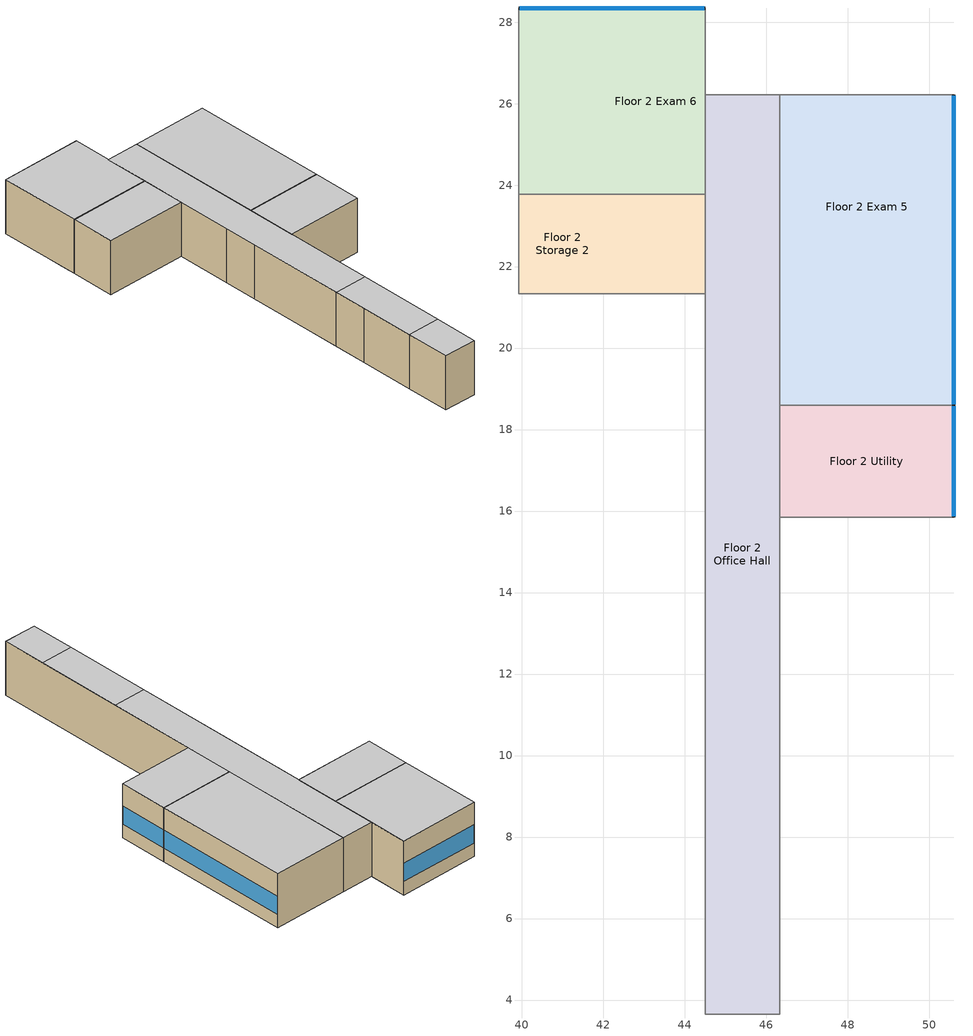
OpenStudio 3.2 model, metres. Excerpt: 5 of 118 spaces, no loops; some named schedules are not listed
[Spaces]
Floor 2 Office Hall
 floor to Floor 1 Scrub: 46.33,11.28 46.33,7.01 44.5,7.01 44.5,11.28 z3.05
 floor to Floor 1 Utility Janitor: 46.33,20.73 46.33,18.59 44.5,18.59 44.5,20.73 z3.05
 floor to Floor 1 Utility Room: 46.33,26.21 46.33,20.73 44.5,20.73 44.5,26.21 z3.05
 floor to Floor 1 Operating Room 1: 46.33,7.01 46.33,3.66 44.5,3.66 44.5,7.01 z3.05
 floor to Floor 1 Operating Room 2: 46.33,18.59 46.33,11.28 44.5,11.28 44.5,18.59 z3.05
 wall to Floor 2 Storage 2: 44.5,23.77 44.5,21.34 z3.05:6.1
 wall to Floor 2 Utility: 46.33,15.85 46.33,18.59 z3.05:6.1
 wall to Floor 2 Reception Hall: 44.5,10.97 44.5,9.14 z3.05:6.1
 wall to Floor 2 Exam 6: 44.5,26.21 44.5,23.77 z3.05:6.1
 wall to Floor 2 Work Hall: 44.5,18.29 44.5,16.46 z3.05:6.1
 wall to Floor 2 Exam 5: 46.33,18.59 46.33,26.21 z3.05:6.1
 wall to Floor 2 Nurse Station 1: 44.5,21.34 44.5,18.29 z3.05:6.1
 wall to Floor 2 Lounge: 44.5,9.14 44.5,6.1 z3.05:6.1
 wall to Floor 2 Conference Toilet: 44.5,6.1 44.5,3.66 z3.05:6.1
 wall to Floor 2 Scheduling 1: 44.5,16.46 44.5,10.97 z3.05:6.1
 wall to NE Stair: 46.33,26.21 44.5,26.21 z3.05:6.1
 wall to Floor 2 Office: 46.33,3.66 46.33,15.85 z3.05:6.1
 wall to Floor 2 Conference: 44.5,3.66 46.33,3.66 z3.05:6.1
 ceiling to Floor 3 Physical Therapy 1: 46.33,3.66 46.33,6.1 44.5,6.1 44.5,3.66 z6.1
 ceiling to Floor 3 Mechanical Hall: 46.33,10.97 46.33,26.21 44.5,26.21 44.5,10.97 z6.1
 ceiling to Floor 3 Physical Therapy 2: 46.33,6.1 46.33,10.97 44.5,10.97 44.5,6.1 z6.1
Floor 2 Storage 2
 floor to Floor 1 Utility Hall: 44.5,23.77 44.5,23.47 42.06,23.47 42.06,23.77 z3.05
 floor to Floor 1 Operating Room 3: 42.06,23.77 42.06,21.34 39.93,21.34 39.93,23.77 z3.05
 floor to Floor 1 Sterile Hall: 44.5,23.47 44.5,21.34 42.06,21.34 42.06,23.47 z3.05
 wall to Floor 2 Exam Hall 4: 39.93,23.77 39.93,21.34 z3.05:6.1
 wall to Floor 2 Exam 6: 44.5,23.77 39.93,23.77 z3.05:6.1
 wall to Floor 2 Nurse Station 1: 39.93,21.34 44.5,21.34 z3.05:6.1
 ceiling to Floor 3 Lounge: 44.5,21.34 44.5,23.77 39.93,23.77 39.93,21.34 z6.1
Floor 2 Exam 6
 floor to Floor 1 Operating Room 3: 42.06,24.38 42.06,23.77 39.93,23.77 39.93,24.38 z3.05
 floor to Floor 1 IT Hall: 42.06,25.91 42.06,24.38 39.93,24.38 39.93,25.91 z3.05
 floor to Floor 1 Utility Hall: 44.5,28.35 44.5,23.77 42.06,23.77 42.06,28.35 z3.05
 floor to Floor 1 Bio Haz: 42.06,28.35 42.06,25.91 39.93,25.91 39.93,28.35 z3.05
 wall outside: 44.5,28.35 39.93,28.35 z3.05:6.1
 wall to NE Stair: 44.5,26.21 44.5,28.35 z3.05:6.1
 wall to Floor 2 Exam Hall 4: 39.93,28.35 39.93,23.77 z3.05:6.1
 window (BTAP-Ext-FixedWindow:U=0.220 SHGC=0.600): 44.48,28.35 39.95,28.35 z3.81:4.84
 ceiling to Floor 3 Lounge: 44.5,23.77 44.5,28.35 39.93,28.35 39.93,23.77 z6.1
Floor 2 Exam 5
 floor to Floor 1 Utility Room: 50.6,26.21 50.6,20.73 46.33,20.73 46.33,26.21 z3.05
 floor to Floor 1 Electrical Room: 50.6,20.73 50.6,18.59 46.33,18.59 46.33,20.73 z3.05
 wall outside: 50.6,18.59 50.6,26.21 z3.05:6.1
 wall to Floor 2 Utility: 46.33,18.59 50.6,18.59 z3.05:6.1
 wall to NE Stair: 50.6,26.21 46.33,26.21 z3.05:6.1
 window (BTAP-Ext-FixedWindow:U=0.220 SHGC=0.600): 50.6,18.62 50.6,26.19 z3.81:4.83
 ceiling to Floor 3 Mechanical: 50.6,18.59 50.6,26.21 46.33,26.21 46.33,18.59 z6.1
Floor 2 Utility
 floor to Floor 1 Operating Room 2: 50.6,18.59 50.6,15.85 46.33,15.85 46.33,18.59 z3.05
 wall outside: 50.6,15.85 50.6,18.59 z3.05:6.1
 wall to Floor 2 Office: 46.33,15.85 50.6,15.85 z3.05:6.1
 window (BTAP-Ext-FixedWindow:U=0.220 SHGC=0.600): 50.6,15.88 50.6,18.57 z3.81:4.84
 ceiling to Floor 3 Work: 50.6,15.85 50.6,18.59 46.33,18.59 46.33,15.85 z6.1
[Site]
Calgary Intl AP_AB_CAN: Latitude {deg}=51.114; Longitude {deg}=-114.02; Time Zone {hr}=-7; Elevation {m}=1084.1; Terrain=City
[Building]
Outpatient: North Axis {deg}=0; Default Construction Set=BTAP-Mass at hdd = 5000.0; Standards Number of Stories=3; Standards Number of Above Ground Stories=3; Standards Template=NECB2011; Standards Building Type=Outpatient
[Site:WaterMainsTemperature]
Calculation Method=Correlation; Annual Average Outdoor Air Temperature {C}=5; Maximum Difference In Monthly Average Outdoor Air Temperatures {deltaC}=23.3
[Site:GroundTemperature:BuildingSurface]
19.527, 19.502, 19.536, 19.598, 20.002, 21.64, 22.225, 22.375, 21.449, 20.121, 19.802, 19.633
[SizingPeriod:DesignDay] Barometric Pressure {Pa}=88961; Sky Clearness=0; Rain Indicator=0; Snow Indicator=0; Day of Month=21; Daylight Saving Time Indicator=0; Humidity Indicating Type=Wetbulb; Dry-Bulb Temperature Range Modifier Type=DefaultMultipliers
Name | Maximum Dry-Bulb Temperature {C} | Daily Dry-Bulb Temperature Range {deltaC} | Humidity Indicating Conditions at Maximum Dry-Bulb | Wind Speed {m/s} | Wind Direction {deg} | Month | Day Type | Solar Model Indicator | ASHRAE Taub | ASHRAE Taud
Calgary Intl AP Ann Clg .4% Condns DB=>MWB | 28.5 | 12.1 | 16.1 | 4.5 | 160 | 7 | SummerDesignDay | ASHRAETau | 0.339 | 2.421
Calgary Intl AP Ann Htg 99.6% Condns DB | -28.5 | 0 | -28.5 | 2.9 | 200 | 1 | WinterDesignDay | ASHRAEClearSky
[Material:NoMass] Roughness=Smooth; Thermal Absorptance=0.9; Solar Absorptance=0.7
Name | Thermal Resistance {m2-K/W} | Visible Absorptance
Typical Carpet Pad; Typical Carpet Pad 1 | 0.21648 | 0.8
Typical Insulation 1 | 5.91238 | 0.7
Typical Insulation 2 | 4.49096 | 0.7
Typical Insulation 3 | 6.17282 | 0.7
Typical Carpet Pad 2 | 1.25503 | 0.8
Typical Carpet Pad 3; Typical Carpet Pad 4 | 3.45515 | 0.8
Typical Insulation 4 | 0.454528 | 0.7
Typical Insulation 5 | 0.454545 | 0.7
[Material]
Name | Roughness | Thickness {m} | Conductivity {W/m-K} | Density {kg/m3} | Specific Heat {J/kg-K} | Thermal Absorptance | Solar Absorptance | Visible Absorptance
G05 25mm wood | MediumSmooth | 0.0254 | 0.15 | 608 | 1630 | 0.9 | 0.5 | 0.5
100mm Normalweight concrete floor 1 | MediumSmooth | 0.1016 | 2.31 | 2322 | 832
G01 13mm gypsum board 1 | Smooth | 0.0127 | 0.16 | 800 | 1090 | 0.9 | 0.7 | 0.5
4 in. Normalweight Concrete Floor 1 | MediumRough | 0.1016 | 2.31 | 2322 | 832 | 0.9 | 0.7 | 0.7
1IN Stucco 1 | Smooth | 0.0253 | 0.6918 | 1858 | 837 | 0.9 | 0.7 | 0.92
8IN CONCRETE HW RefBldg 1 | Rough | 0.2032 | 1.311 | 2240 | 836.8 | 0.9 | 0.7 | 0.7
1/2IN Gypsum 1 | Smooth | 0.0127 | 0.16 | 784.9 | 830 | 0.9 | 0.4 | 0.4
Metal Roof Surface 1; F08 Metal surface 1 | Smooth | 0.0008 | 45.28 | 7824 | 500 | 0.9 | 0.7 | 0.7
6 in. Normalweight Concrete Floor 1; 6 in. Normalweight Concrete Floor 2; 6 in. Normalweight Concrete Floor 3 | MediumRough | 0.1524 | 2.31 | 2322 | 832 | 0.9 | 0.7 | 0.7
[Construction]
BTAP-Int-Partition; BTAP-Int-Door: G05 25mm wood
BTAP-Int-Floor: 100mm Normalweight concrete floor 1, Typical Carpet Pad
BTAP-Int-Wall: G01 13mm gypsum board 1, G01 13mm gypsum board 1
BTAP-Int-Ceiling: Typical Carpet Pad, 100mm Normalweight concrete floor 1
BTAP-Int-Window: SimpleGlazing
BTAP-Ext-Floor-Mass:U-0.162: Typical Insulation 1, 4 in. Normalweight Concrete Floor 1, Typical Carpet Pad 1
BTAP-Ext-Wall-Mass:U-0.21: 1IN Stucco 1, 8IN CONCRETE HW RefBldg 1, Typical Insulation 2, 1/2IN Gypsum 1
BTAP-Ext-Roof-Metal:U-0.162: Metal Roof Surface 1, Typical Insulation 3
BTAP-Grnd-Floor-Mass:U-0.757: 6 in. Normalweight Concrete Floor 1, Typical Carpet Pad 2
BTAP-Grnd-Wall-Mass:U-0.284: 6 in. Normalweight Concrete Floor 2, Typical Carpet Pad 3
BTAP-Grnd-Roof-Mass:U-0.284: 6 in. Normalweight Concrete Floor 3, Typical Carpet Pad 4
BTAP-Ext-FixedWindow:U=0.220 SHGC=0.600; BTAP-Ext-GlassDoors:U=0.220 SHGC=0.600; BTAP-Ext-Skylights:U=0.220 SHGC=0.600; BTAP-Ext-DaylightDomes:U=0.220 SHGC=0.600; BTAP-Ext-DaylightDiffuser:U=0.220 SHGC=0.600: SimpleGlazing:U=0.220 SHGC=0.600
BTAP-Ext-Door:U-2.2: F08 Metal surface 1, Typical Insulation 4
BTAP-Ext-OverHeadDoor:U-2.2: Typical Insulation 5
[DefaultConstructionSet]
BTAP-Mass at hdd = 5000.0: Default Exterior Surface Constructions=BTAP-Mass at hdd = 5000.0; Default Interior Surface Constructions=Default Surface Constructions 2; Default Ground Contact Surface Constructions=BTAP-Mass at hdd = 5000.0 1; Default Exterior SubSurface Constructions=BTAP-Mass at hdd = 5000.0; Default Interior SubSurface Constructions=Default Sub Surface Constructions 2; Interior Partition Construction=BTAP-Int-Partition
[DefaultSurfaceConstructions]
Name | Floor Construction | Wall Construction | Roof Ceiling Construction
Default Surface Constructions 2 | BTAP-Int-Floor | BTAP-Int-Wall | BTAP-Int-Ceiling
BTAP-Mass at hdd = 5000.0 | BTAP-Ext-Floor-Mass:U-0.162 | BTAP-Ext-Wall-Mass:U-0.21 | BTAP-Ext-Roof-Metal:U-0.162
BTAP-Mass at hdd = 5000.0 1 | BTAP-Grnd-Floor-Mass:U-0.757 | BTAP-Grnd-Wall-Mass:U-0.284 | BTAP-Grnd-Roof-Mass:U-0.284
[DefaultSubSurfaceConstructions]
Name | Fixed Window Construction | Operable Window Construction | Door Construction | Glass Door Construction | Overhead Door Construction | Skylight Construction | Tubular Daylight Dome Construction | Tubular Daylight Diffuser Construction
Default Sub Surface Constructions 2 | BTAP-Int-Window | BTAP-Int-Window | BTAP-Int-Door
BTAP-Mass at hdd = 5000.0 | BTAP-Ext-FixedWindow:U=0.220 SHGC=0.600 | BTAP-Ext-FixedWindow:U=0.220 SHGC=0.600 | BTAP-Ext-Door:U-2.2 | BTAP-Ext-GlassDoors:U=0.220 SHGC=0.600 | BTAP-Ext-OverHeadDoor:U-2.2 | BTAP-Ext-Skylights:U=0.220 SHGC=0.600 | BTAP-Ext-DaylightDomes:U=0.220 SHGC=0.600 | BTAP-Ext-DaylightDiffuser:U=0.220 SHGC=0.600
[WindowMaterial:SimpleGlazingSystem] U-Factor {W/m2-K}=2.2; Solar Heat Gain Coefficient=0.6; Visible Transmittance=0.21
SimpleGlazing; SimpleGlazing:U=0.220 SHGC=0.600
[Space] Building Story=Building Story 2; Part of Total Floor Area=Yes
Name | Space Type | Thermal Zone
Floor 2 Office Hall | Space Function Hospital corr. >= 2.4m-sch-C | WILD_ST=Hospital corr. >= 2.4m-sch-H_FL=Building Story 2_SCH=C 2
Floor 2 Storage 2 | Space Function Storage area - occsens | ALL_ST=Storage area - occsens_FL=Building Story 2_SCH=E 1
Floor 2 Utility | Space Function Storage area - occsens | ALL_ST=Storage area - occsens_FL=Building Story 2_SCH=E
Floor 2 Exam 6 | Space Function Hospital - exam | ALL_ST=Hospital - exam_FL=Building Story 2_SCH=C 1
Floor 2 Exam 5 | Space Function Hospital - exam | ALL_ST=Hospital - exam_FL=Building Story 2_SCH=C
[BuildingStory]
Building Story 2: Nominal Z Coordinate {m}=3.048
[SpaceType] Standards Building Type=Space Function
Name | Default Schedule Set | Design Specification Outdoor Air Object | Standards Space Type
Space Function Hospital - exam | Space Function Hospital - exam Schedule Set | Space Function Hospital - exam Ventilation | Hospital - exam
Space Function Storage area - occsens | Space Function Storage area - occsens Schedule Set | Space Function Storage area - occsens Ventilation | Storage area - occsens
Space Function Hospital corr. >= 2.4m-sch-C | Space Function Hospital corr. >= 2.4m-sch-C Schedule Set | Space Function Hospital corr. >= 2.4m-sch-C Ventilation | Hospital corr. >= 2.4m-sch-C
[People:Definition] Number of People Calculation Method=People/Area; Fraction Radiant=0.3
Name | People per Space Floor Area {person/m2}
Space Function Hospital - exam People Definition | 0.0500522
Space Function Storage area - occsens People Definition; Space Function Hospital corr. >= 2.4m-sch-C People Definition | 0.0100104
[People] Work Efficiency Schedule=Work Efficiency Schedule; Clothing Insulation Schedule=Clothing Schedule; Air Velocity Schedule=Air Velocity Schedule; Multiplier=1
Name | People Definition | Space or SpaceType
Space Function Hospital - exam People | Space Function Hospital - exam People Definition | Space Function Hospital - exam
Space Function Storage area - occsens People | Space Function Storage area - occsens People Definition | Space Function Storage area - occsens
Space Function Hospital corr. >= 2.4m-sch-C People | Space Function Hospital corr. >= 2.4m-sch-C People Definition | Space Function Hospital corr. >= 2.4m-sch-C
[Lights:Definition] Design Level Calculation Method=Watts/Area; Fraction Radiant=0.5; Fraction Visible=0.2
Name | Watts per Space Floor Area {W/m2}
Space Function Hospital - exam Lights Definition | 17.8999
Space Function Storage area - occsens Lights Definition | 6.11995
Space Function Hospital corr. >= 2.4m-sch-C Lights Definition | 9.59992
[Lights] Fraction Replaceable=1
Name | Lights Definition | Space or SpaceType
Space Function Hospital - exam Lights | Space Function Hospital - exam Lights Definition | Space Function Hospital - exam
Space Function Storage area - occsens Lights | Space Function Storage area - occsens Lights Definition | Space Function Storage area - occsens
Space Function Hospital corr. >= 2.4m-sch-C Lights | Space Function Hospital corr. >= 2.4m-sch-C Lights Definition | Space Function Hospital corr. >= 2.4m-sch-C
[ElectricEquipment:Definition] Design Level Calculation Method=Watts/Area; Fraction Radiant=0.5
Name | Watts per Space Floor Area {W/m2}
Space Function Hospital - exam Elec Equip Definition | 9.99992
Space Function Storage area - occsens Elec Equip Definition | 0.999992
[ElectricEquipment]
Name | Electric Equipment Definition | Space or SpaceType
Space Function Hospital - exam Elec Equip | Space Function Hospital - exam Elec Equip Definition | Space Function Hospital - exam
Space Function Storage area - occsens Elec Equip | Space Function Storage area - occsens Elec Equip Definition | Space Function Storage area - occsens
[DesignSpecification:OutdoorAir] Outdoor Air Method=Sum
Name | Outdoor Air Flow per Person {m3/s-person} | Outdoor Air Flow per Floor Area {m3/s-m2}
Space Function Hospital - exam Ventilation | 0.0304482
Space Function Storage area - occsens Ventilation |  | 0.000762
Space Function Hospital corr. >= 2.4m-sch-C Ventilation |  | 0.000508
[DefaultScheduleSet] People Activity Level Schedule=NECB-Activity; Infiltration Schedule=Always On
Name | Number of People Schedule | Lighting Schedule | Electric Equipment Schedule
Space Function Hospital - exam Schedule Set; Space Function Hospital corr. >= 2.4m-sch-C Schedule Set | NECB-C-Occupancy | NECB-C-Lighting | NECB-C-Electric-Equipment
Space Function Storage area - occsens Schedule Set | NECB-E-Occupancy | NECB-E-Lighting | NECB-E-Electric-Equipment
[ThermostatSetpoint:DualSetpoint]
Name | Heating Setpoint Temperature Schedule | Cooling Setpoint Temperature Schedule
Space Function Hospital - exam Thermostat 21; Space Function Hospital - exam Thermostat 22; Space Function Hospital corr. >= 2.4m-sch-C Thermostat 6 | NECB-C-Thermostat Setpoint-Heating | NECB-C-Thermostat Setpoint-Cooling
Space Function Storage area - occsens Thermostat 38; Space Function Storage area - occsens Thermostat 40 | NECB-E-Thermostat Setpoint-Heating | NECB-E-Thermostat Setpoint-Cooling
[SpaceInfiltration:DesignFlowRate] Design Flow Rate Calculation Method=Flow/ExteriorArea
Name | Space or SpaceType | Schedule | Flow per Exterior Surface Area {m3/s-m2} | Constant Term Coefficient | Temperature Term Coefficient | Velocity Term Coefficient | Velocity Squared Term Coefficient
Floor 2 Exam 5 Infiltration | Floor 2 Exam 5 | Always On Discrete | 0.00025 | 0 | 0 | 0.224 | 0
Floor 2 Exam 6 Infiltration | Floor 2 Exam 6 | Always On Discrete | 0.00025 | 0 | 0 | 0.224 | 0
Floor 2 Utility Infiltration | Floor 2 Utility | Always On Discrete | 0.00025 | 0 | 0 | 0.224 | 0
Space Function Hospital corr. >= 2.4m-sch-C Infiltration | Space Function Hospital corr. >= 2.4m-sch-C |  | 0.000250063
[ThermalZone] Use Ideal Air Loads=No
Name | Thermostat
ALL_ST=Hospital - exam_FL=Building Story 2_SCH=C | Space Function Hospital - exam Thermostat 21
ALL_ST=Hospital - exam_FL=Building Story 2_SCH=C 1 | Space Function Hospital - exam Thermostat 22
ALL_ST=Storage area - occsens_FL=Building Story 2_SCH=E | Space Function Storage area - occsens Thermostat 38
ALL_ST=Storage area - occsens_FL=Building Story 2_SCH=E 1 | Space Function Storage area - occsens Thermostat 40
WILD_ST=Hospital corr. >= 2.4m-sch-H_FL=Building Story 2_SCH=C 2 | Space Function Hospital corr. >= 2.4m-sch-C Thermostat 6
[Foundation:Kiva] Wall Height Above Grade {m}=0; Wall Depth Below Slab {m}=0
Bldg Kiva Foundation; Floor 1 Clean Work Slab Kiva Foundation; Floor 1 Soil Slab Kiva Foundation; Floor 1 Soil Work Slab Kiva Foundation; Floor 1 Nurse Station Slab Kiva Foundation; Floor 1 Humid Slab Kiva Foundation; Floor 1 Nurse Storage Slab Kiva Foundation
[Foundation:Kiva:Settings]

[Schedule:Ruleset]
Clothing Schedule: Default Day Schedule=Clothing Schedule Default Winter Clothes
Air Velocity Schedule: Default Day Schedule=Air Velocity Schedule Default
Work Efficiency Schedule: Default Day Schedule=Work Efficiency Schedule Default
NECB-C-Occupancy: Default Day Schedule=NECB-C-Occupancy Default
NECB-Activity: Default Day Schedule=NECB-Activity Default; Summer Design Day Schedule=NECB-Activity Summer Design Day; Winter Design Day Schedule=NECB-Activity Winter Design Day
NECB-C-Lighting: Default Day Schedule=NECB-C-Lighting Default
NECB-C-Electric-Equipment: Default Day Schedule=NECB-C-Electric-Equipment Default
Always On: Default Day Schedule=Always On Default
NECB-C-Thermostat Setpoint-Heating: Default Day Schedule=NECB-C-Thermostat Setpoint-Heating Default
NECB-C-Thermostat Setpoint-Cooling: Default Day Schedule=NECB-C-Thermostat Setpoint-Cooling Default
NECB-E-Occupancy: Default Day Schedule=NECB-E-Occupancy Default
NECB-E-Lighting: Default Day Schedule=NECB-E-Lighting Default
NECB-E-Electric-Equipment: Default Day Schedule=NECB-E-Electric-Equipment Default
NECB-E-Thermostat Setpoint-Heating: Default Day Schedule=NECB-E-Thermostat Setpoint-Heating Default
NECB-E-Thermostat Setpoint-Cooling: Default Day Schedule=NECB-E-Thermostat Setpoint-Cooling Default
[Schedule:Day]
Clothing Schedule Default Winter Clothes; Always On Default: 24, 0, 1
Air Velocity Schedule Default: 24, 0, 0.2
Work Efficiency Schedule Default: 24, 0, 0
NECB-C-Occupancy Default: 8, 0, 0, 9, 0, 0.1, 10, 0, 0.2, 12, 0, 0.5, 16, 0, 0.7, 17, 0, 0.8, 18, 0, 0.7, 19, 0, 0.5, 21, 0, 0.3, 24, 0, 0
NECB-Activity Default; NECB-Activity Winter Design Day; NECB-Activity Summer Design Day: 24, 0, 130
NECB-C-Lighting Default; NECB-C-Electric-Equipment Default: 8, 0, 0.05, 9, 0, 0.5, 19, 0, 0.9, 20, 0, 0.6, 21, 0, 0.5, 24, 0, 0.05
NECB-C-Thermostat Setpoint-Heating Default: 7, 0, 18, 8, 0, 20, 21, 0, 22, 24, 0, 18
NECB-C-Thermostat Setpoint-Cooling Default: 7, 0, 35, 21, 0, 24, 24, 0, 35
NECB-E-Occupancy Default: 8, 0, 0, 9, 0, 0.2, 10, 0, 0.7, 14, 0, 0.9, 15, 0, 0.5, 16, 0, 0.9, 18, 0, 0.8, 19, 0, 0.2, 24, 0, 0
NECB-E-Thermostat Setpoint-Heating Default: 7, 0, 18, 8, 0, 20, 19, 0, 22, 24, 0, 18
NECB-E-Thermostat Setpoint-Cooling Default: 7, 0, 35, 19, 0, 24, 24, 0, 35
[Schedule:Rule] Date Specification Type=DateRange; Start Day=1
Name | Schedule Ruleset | Rule Order | Day Schedule | Start Month | End Month | End Day | Apply Monday | Apply Tuesday | Apply Wednesday | Apply Thursday | Apply Friday | Apply Saturday | Apply Sunday
Schedule Rule 1 | Clothing Schedule | 0 | Clothing Schedule Summer Clothes | 5 | 9 | 30
Schedule Rule 2 | NECB-C-Occupancy | 2 | NECB-C-Occupancy Default|Wkdy Day | 1 | 12 | 31 | Yes | Yes | Yes | Yes | Yes
Schedule Rule 3 | NECB-C-Occupancy | 1 | NECB-C-Occupancy Sat Day | 1 | 12 | 31 |  |  |  |  |  | Yes
Schedule Rule 4 | NECB-C-Occupancy | 0 | NECB-C-Occupancy Sun|Hol Day | 1 | 12 | 31 |  |  |  |  |  |  | Yes
Schedule Rule 5 | NECB-C-Lighting | 2 | NECB-C-Lighting Default|Wkdy Day | 1 | 12 | 31 | Yes | Yes | Yes | Yes | Yes
Schedule Rule 6 | NECB-C-Lighting | 1 | NECB-C-Lighting Sat Day | 1 | 12 | 31 |  |  |  |  |  | Yes
Schedule Rule 7 | NECB-C-Lighting | 0 | NECB-C-Lighting Sun|Hol Day | 1 | 12 | 31 |  |  |  |  |  |  | Yes
Schedule Rule 8 | NECB-C-Electric-Equipment | 2 | NECB-C-Electric-Equipment Default|Wkdy Day | 1 | 12 | 31 | Yes | Yes | Yes | Yes | Yes
Schedule Rule 9 | NECB-C-Electric-Equipment | 1 | NECB-C-Electric-Equipment Sat Day | 1 | 12 | 31 |  |  |  |  |  | Yes
Schedule Rule 10 | NECB-C-Electric-Equipment | 0 | NECB-C-Electric-Equipment Sun|Hol Day | 1 | 12 | 31 |  |  |  |  |  |  | Yes
Schedule Rule 11 | NECB-C-Thermostat Setpoint-Heating | 2 | NECB-C-Thermostat Setpoint-Heating Default|Wkdy Day | 1 | 12 | 31 | Yes | Yes | Yes | Yes | Yes
Schedule Rule 12 | NECB-C-Thermostat Setpoint-Heating | 1 | NECB-C-Thermostat Setpoint-Heating Sat Day | 1 | 12 | 31 |  |  |  |  |  | Yes
Schedule Rule 13 | NECB-C-Thermostat Setpoint-Heating | 0 | NECB-C-Thermostat Setpoint-Heating Sun|Hol Day | 1 | 12 | 31 |  |  |  |  |  |  | Yes
Schedule Rule 14 | NECB-C-Thermostat Setpoint-Cooling | 2 | NECB-C-Thermostat Setpoint-Cooling Default|Wkdy Day | 1 | 12 | 31 | Yes | Yes | Yes | Yes | Yes
Schedule Rule 15 | NECB-C-Thermostat Setpoint-Cooling | 1 | NECB-C-Thermostat Setpoint-Cooling Sat Day | 1 | 12 | 31 |  |  |  |  |  | Yes
Schedule Rule 16 | NECB-C-Thermostat Setpoint-Cooling | 0 | NECB-C-Thermostat Setpoint-Cooling Sun|Hol Day | 1 | 12 | 31 |  |  |  |  |  |  | Yes
Schedule Rule 62 | NECB-E-Occupancy | 2 | NECB-E-Occupancy Default|Wkdy Day | 1 | 12 | 31 | Yes | Yes | Yes | Yes | Yes
Schedule Rule 63 | NECB-E-Occupancy | 1 | NECB-E-Occupancy Sat Day | 1 | 12 | 31 |  |  |  |  |  | Yes
Schedule Rule 64 | NECB-E-Occupancy | 0 | NECB-E-Occupancy Sun|Hol Day | 1 | 12 | 31 |  |  |  |  |  |  | Yes
Schedule Rule 71 | NECB-E-Thermostat Setpoint-Heating | 2 | NECB-E-Thermostat Setpoint-Heating Default|Wkdy Day | 1 | 12 | 31 | Yes | Yes | Yes | Yes | Yes
Schedule Rule 72 | NECB-E-Thermostat Setpoint-Heating | 1 | NECB-E-Thermostat Setpoint-Heating Sat Day | 1 | 12 | 31 |  |  |  |  |  | Yes
Schedule Rule 73 | NECB-E-Thermostat Setpoint-Heating | 0 | NECB-E-Thermostat Setpoint-Heating Sun|Hol Day | 1 | 12 | 31 |  |  |  |  |  |  | Yes
Schedule Rule 74 | NECB-E-Thermostat Setpoint-Cooling | 2 | NECB-E-Thermostat Setpoint-Cooling Default|Wkdy Day | 1 | 12 | 31 | Yes | Yes | Yes | Yes | Yes
Schedule Rule 75 | NECB-E-Thermostat Setpoint-Cooling | 1 | NECB-E-Thermostat Setpoint-Cooling Sat Day | 1 | 12 | 31 |  |  |  |  |  | Yes
Schedule Rule 76 | NECB-E-Thermostat Setpoint-Cooling | 0 | NECB-E-Thermostat Setpoint-Cooling Sun|Hol Day | 1 | 12 | 31 |  |  |  |  |  |  | Yes
[Schedule:Constant]
Always On Discrete: Value=1
